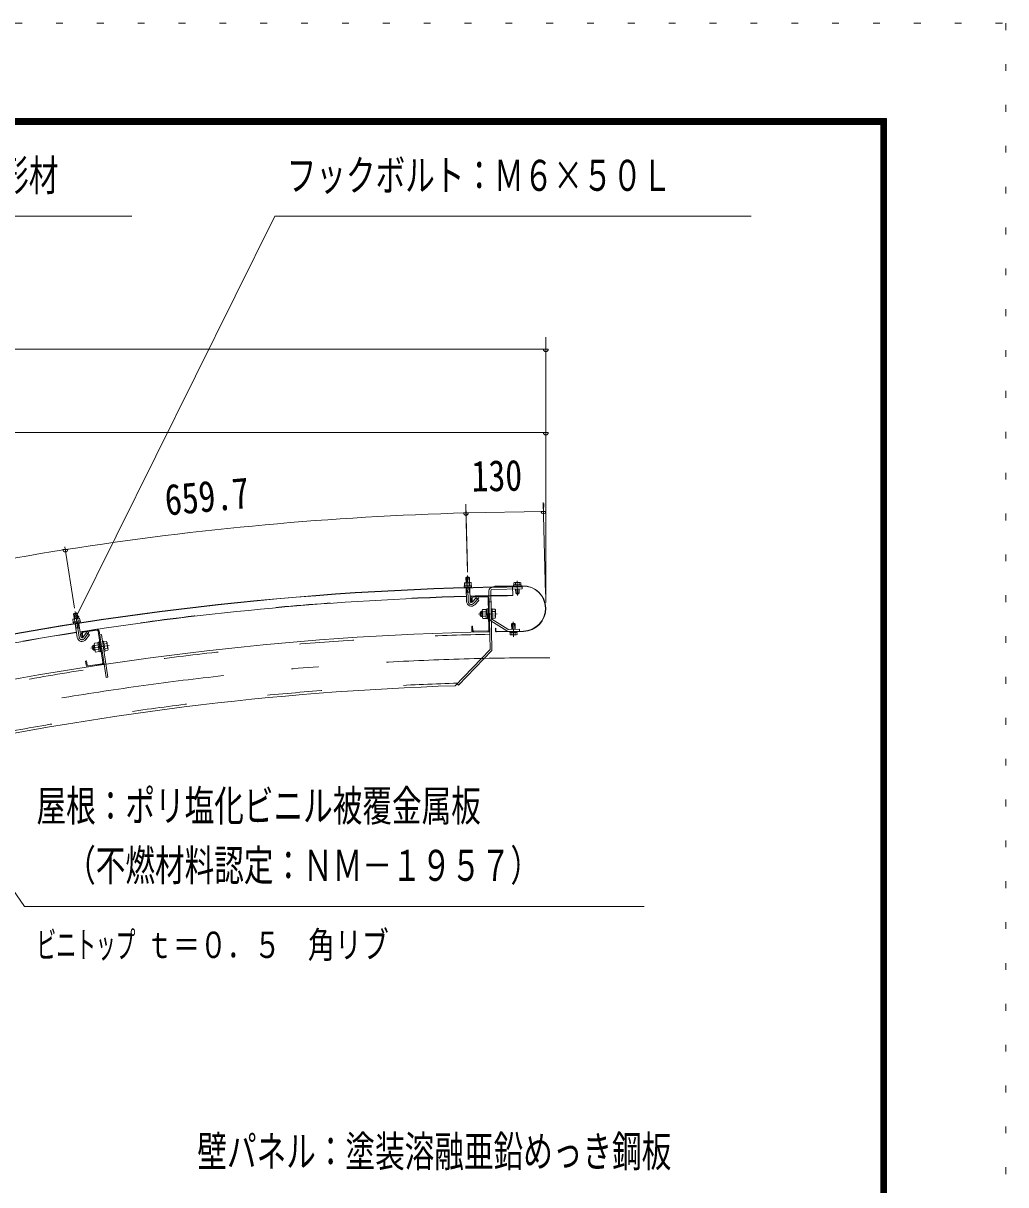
# Model space of a CAD drawing. Units: millimetres, scale not verified. Extents: x -34086 to 34091, y -14700 to 14700.
# Drawn here: x 28318 to 34091, y 7878 to 14700 of the extents above; entities that cross this region are included whole.
import ezdxf
from ezdxf.enums import TextEntityAlignment as Align

# ---------------------------------------------------------------- set-up
doc = ezdxf.new("R2010")
doc.units = ezdxf.units.MM
doc.header["$LTSCALE"] = 80
for name, pattern in [('USER2', [10, 4, -6]), ('USER3', [24, 12, -5, 2, -5]), ('USER4', [3, 0.5, -2.5])]:
    doc.linetypes.add(name, pattern=pattern)
for name, color, linetype, lineweight in [('0-6_2-02BOLD', 7, 'Continuous', 18), ('0-7_2-12HIDDEN', 3, 'USER2', 18), ('0-8_2-22CENTER', 3, 'USER3', 18), ('0-9_2-42THIN', 4, 'Continuous', 18), ('0-A_2-52DIM', 3, 'Continuous', 18), ('0-C_F-F1PAPER', 5, 'Continuous', 18), ('0-D_F-E_J_ADD', 5, 'USER4', 18)]:
    doc.layers.add(name, color=color, linetype=linetype, lineweight=lineweight)
doc.styles.add('ＭＳ ゴシック', font='')
doc.styles.get('ＭＳ ゴシック').set_extended_font_data('MS Gothic')

msp = doc.modelspace()

# ---------------------------------------------------------------- linework, layer by layer
at = {"layer": '0-6_2-02BOLD'}
for p, q in [((30952.3, 11396.89), (30908.56, 11395.71)), ((30908.56, 11395.71), (30908.7, 11390.46)), ((30918.7, 11442.02), (30939.69, 11442.59)), ((30919.9, 11411.76), (30920.32, 11396.03)), ((30940.46, 11414.07), (30939.69, 11442.59)), ((30940.1, 11412.3), (30940.53, 11396.57)), ((30947.1, 11414.25), (30950.21, 11412.57)), ((30950.21, 11412.57), (30950.63, 11396.84)), ((30952.3, 11396.89), (30952.43, 11391.64)), ((31088.11, 11392.87), (31251.52, 11396.14)), ((31251.56, 11394.39), (31088.14, 11391.12)), ((31199.1, 11400.69), (31242.84, 11401.57)), ((31199.1, 11400.69), (31199.2, 11395.09)), ((31203.54, 11414.78), (31200.52, 11412.96)), ((31200.52, 11412.96), (31200.76, 11400.73)), ((31210.73, 11387.97), (31210.61, 11393.57)), ((31210.62, 11413.16), (31210.86, 11400.93)), ((31230.82, 11413.56), (31231.07, 11401.33)), ((31231.72, 11388.39), (31231.61, 11393.99)), ((31242.84, 11401.57), (31242.95, 11395.97)), ((30952.43, 11391.64), (30908.7, 11390.46)), ((30910.37, 11390.51), (30910.52, 11384.91)), ((30950.92, 11386), (30910.52, 11384.91)), ((30922.43, 11302.87), (30920.27, 11383.42)), ((30941.95, 11358.19), (30920.96, 11357.62)), ((30943.42, 11303.43), (30941.26, 11383.98)), ((30950.77, 11391.6), (30950.92, 11386)), ((31043.04, 11335.61), (30960.46, 11333.95)), ((31043.15, 11330.01), (30960.57, 11328.36)), ((31053.62, 11366.62), (31060.54, 11020.89)), ((31064.81, 11366.85), (31071.83, 11016.48)), ((31071.68, 11373.99), (31249.44, 11377.54)), ((31088.11, 11392.87), (31088.14, 11391.12)), ((31193.17, 11390.58), (31193.81, 11338.08)), ((31211.45, 11351.93), (31210.95, 11376.77)), ((31211.45, 11351.93), (31232.44, 11352.35)), ((31211.45, 11351.93), (31215.02, 11348.5)), ((31229.01, 11348.78), (31215.02, 11348.5)), ((31229.01, 11348.78), (31232.44, 11352.35)), ((31232.44, 11352.35), (31231.94, 11377.2)), ((30949.48, 11322.53), (30949.96, 11298.74)), ((30955.56, 11298.85), (30949.96, 11298.74)), ((30955.08, 11322.65), (30955.56, 11298.85)), ((30970.75, 11284.35), (30994.82, 11309.75)), ((31044.59, 11257.92), (31037.59, 11257.78)), ((31037.59, 11257.78), (31038.69, 11203.19)), ((31044.54, 11260.38), (31050.15, 11260.48)), ((31048.86, 11324.52), (31052.61, 11136.96)), ((31054.94, 11300.84), (31066.13, 11301.07)), ((31072.54, 11260.94), (31066.94, 11260.82)), ((31072.54, 11260.94), (31073.73, 11201.44)), ((31089.41, 11257.79), (31072.61, 11257.45)), ((31091.94, 11253.62), (31089.41, 11257.79)), ((28611.76, 11200.53), (28609.01, 11198.31)), ((28609.01, 11198.31), (28611.45, 11182.76)), ((28653.02, 11189.29), (28609.8, 11182.5)), ((28645.64, 11205.84), (28611.76, 11200.53)), ((28613.91, 11229.73), (28616.82, 11233.73)), ((28613.91, 11229.73), (28634.65, 11232.99)), ((28618.33, 11201.56), (28613.91, 11229.73)), ((28616.82, 11233.73), (28630.65, 11235.9)), ((28618.99, 11199.87), (28621.43, 11184.33)), ((28630.65, 11235.9), (28634.65, 11232.99)), ((28639.07, 11204.81), (28634.65, 11232.99)), ((28638.95, 11203.01), (28641.39, 11187.47)), ((28653.02, 11189.29), (28653.84, 11184.1)), ((31008.12, 11243.89), (31002.98, 11238.54)), ((31003.32, 11221.04), (31002.98, 11238.54)), ((31003.32, 11221.04), (31008.68, 11215.9)), ((31008.12, 11243.89), (31015.12, 11244.03)), ((31008.12, 11243.89), (31008.68, 11215.9)), ((31008.68, 11215.9), (31015.67, 11216.04)), ((31014.95, 11252.08), (31015.84, 11207.99)), ((31017.57, 11243.21), (31037.88, 11243.62)), ((31018.09, 11216.95), (31038.4, 11217.36)), ((31045.14, 11230.63), (31038, 11237.49)), ((31038.14, 11230.49), (31045.28, 11223.63)), ((31045.69, 11203.33), (31038.69, 11203.19)), ((31158.77, 11130.94), (31065.25, 11190.62)), ((31073.73, 11201.44), (31068.13, 11201.34)), ((31164.79, 11140.38), (31071.27, 11200.06)), ((31089.68, 11244.66), (31072.87, 11244.32)), ((31090.2, 11218.39), (31073.39, 11218.06)), ((28609.8, 11182.5), (28610.61, 11177.32)), ((28653.84, 11184.1), (28610.61, 11177.32)), ((28612.27, 11177.58), (28613.13, 11172.04)), ((28653.06, 11178.31), (28613.13, 11172.04)), ((28635.49, 11092.22), (28622.99, 11171.82)), ((28647.74, 11149.58), (28626.99, 11146.33)), ((28656.24, 11095.47), (28643.74, 11175.08)), ((28652.19, 11183.84), (28653.06, 11178.31)), ((28668.81, 11092.42), (28689.42, 11120.71)), ((28750.89, 11140.18), (28669.2, 11127.93)), ((28751.72, 11134.64), (28670.03, 11122.39)), ((28689.42, 11120.71), (28706.4, 11108.34)), ((28758.08, 11129.93), (28785.91, 10944.41)), ((28763.63, 11130.77), (28804.53, 10858.01)), ((30958.36, 11158.88), (30958.83, 11135.08)), ((31047.13, 11131.25), (30964.54, 11129.59)), ((31047.24, 11125.65), (30964.65, 11123.99)), ((31094.79, 11145.86), (31093.04, 11145.82)), ((31093.04, 11145.82), (31093.36, 11130.08)), ((31094.79, 11145.86), (31095.11, 11130.11)), ((31256.85, 11129.84), (31098.68, 11126.68)), ((31256.88, 11128.1), (31098.71, 11124.93)), ((31178.6, 11108.69), (31178.35, 11120.92)), ((31190.51, 11173.67), (31187.08, 11170.1)), ((31208.07, 11170.52), (31187.08, 11170.1)), ((31187.08, 11170.1), (31187.69, 11139.66)), ((31188.7, 11108.89), (31188.45, 11121.12)), ((31190.51, 11173.67), (31204.5, 11173.95)), ((31208.07, 11170.52), (31204.5, 11173.95)), ((31208.08, 11170.52), (31208.68, 11140.08)), ((31208.9, 11109.3), (31208.66, 11121.53)), ((31220.43, 11121.76), (31220.31, 11127.36)), ((28659.78, 11115.19), (28663.32, 11091.65)), ((28668.86, 11092.48), (28663.32, 11091.65)), ((28665.32, 11116.02), (28668.86, 11092.48)), ((28685.78, 11080.05), (28706.4, 11108.34)), ((28733.77, 11053.73), (28735.55, 11058.27)), ((28735.55, 11058.27), (28755.64, 11061.28)), ((28762.41, 11063.34), (28755.49, 11062.3)), ((28755.49, 11062.3), (28763.59, 11008.3)), ((28762.05, 11065.76), (28767.59, 11066.59)), ((28767.16, 11107.22), (28778.23, 11108.89)), ((28778.23, 11108.89), (28815.6, 10859.68)), ((28789.74, 11069.92), (28784.2, 11069.08)), ((28789.74, 11069.92), (28798.56, 11011.07)), ((28806.88, 11068.97), (28790.25, 11066.47)), ((28808.83, 11055.98), (28792.2, 11053.48)), ((28809.92, 11065.15), (28806.88, 11068.97)), ((28809.92, 11065.15), (28816.46, 11021.54)), ((31181.69, 11106.98), (31178.6, 11108.69)), ((31215.98, 11107.67), (31181.69, 11106.98)), ((28728.04, 11044.73), (28723.63, 11038.77)), ((28726.22, 11021.46), (28723.63, 11038.77)), ((28726.22, 11021.46), (28732.2, 11017.04)), ((28728.04, 11044.73), (28734.96, 11045.77)), ((28728.04, 11044.73), (28732.2, 11017.04)), ((28732.2, 11017.04), (28739.11, 11018.08)), ((28737.5, 11045.28), (28757.59, 11048.3)), ((28741.4, 11019.3), (28761.48, 11022.31)), ((28766.46, 11036.34), (28758.5, 11042.23)), ((28759.54, 11035.3), (28767.5, 11029.42)), ((28770.51, 11009.34), (28763.59, 11008.3)), ((28798.56, 11011.07), (28793.03, 11010.24)), ((28812.73, 11030), (28796.1, 11027.5)), ((30856.64, 10808.68), (31060.54, 11020.89)), ((30874.62, 10811.22), (31071.83, 11016.48)), ((28689.62, 10954.03), (28684.08, 10953.21)), ((28684.08, 10953.21), (28687.61, 10929.66)), ((28689.62, 10954.03), (28693.15, 10930.5)), ((28781.2, 10938.04), (28699.52, 10925.79)), ((28782.03, 10932.5), (28700.34, 10920.25)), ((28815.6, 10859.68), (28804.53, 10858.01)), ((30866.55, 10818.98), (30874.62, 10811.22))]:
    msp.add_line(p, q, dxfattribs=at)
for points in [[(30947.1, 11414.25), (30912.81, 11413.33), (30909.81, 11411.49), (30910.23, 11395.75)], [(30919.46, 11413.51), (30918.7, 11442.02), (30922.1, 11445.61), (30936.1, 11445.99), (30939.69, 11442.59)], [(31203.54, 11414.78), (31237.83, 11415.47), (31240.93, 11413.76), (31241.17, 11401.54)], [(31071.45, 11385.19), (31249.21, 11388.74), (31249.44, 11377.54)], [(30955.5, 11298.79), (30979.58, 11324.2), (30994.82, 11309.75)], [(31044.54, 11260.38), (31045.74, 11200.88), (31051.33, 11201)], [(28645.64, 11205.84), (28648.94, 11204.57), (28651.38, 11189.03)], [(31014.95, 11252.08), (31017.31, 11256.34), (31037.61, 11256.75)], [(31015.84, 11207.99), (31018.35, 11203.81), (31038.66, 11204.22)], [(31091.94, 11253.62), (31092.82, 11209.53), (31090.47, 11205.26), (31073.66, 11204.93)], [(30958.36, 11158.88), (30952.76, 11158.77), (30953.23, 11134.97)], [(31168.7, 11139.28), (31233.18, 11140.57), (31233.4, 11129.37)], [(31220.43, 11121.76), (31176.69, 11120.89), (31176.57, 11126.49)], [(31215.98, 11107.67), (31219.01, 11109.5), (31218.76, 11121.73)], [(28733.77, 11053.73), (28740.31, 11010.12), (28743.35, 11006.31), (28763.43, 11009.32)], [(28762.05, 11065.76), (28770.87, 11006.92), (28776.41, 11007.75)], [(28816.46, 11021.54), (28814.67, 11017.01), (28798.05, 11014.52)]]:
    msp.add_lwpolyline(points, dxfattribs=at)
for centre, radius, start, end in [((30915.03, 11405.28), 8.11, 52.99149, 91.53772), ((30930.76, 11384.02), 29.79, 71.70639, 111.36684), ((30945.33, 11406.09), 8.11, 91.53772, 130.06915), ((31205.69, 11406.71), 8.11, 52.61456, 91.146), ((31221.28, 11385.35), 29.79, 71.31689, 110.97733), ((31236, 11407.32), 8.11, 91.146, 129.69225), ((31254.2, 11262.12), 134.05, 271.146, 91.146), ((31254.2, 11262.12), 132.3, 271.146, 91.146), ((31411.55, -6526.52), 17918.42, 90.69833, 114.33472), ((31411.55, -6526.52), 17916.67, 90.69833, 114.33472), ((31411.55, -6526.52), 17865.92, 91.57138, 98.8867), ((31411.55, -6526.52), 17865.92, 90.69833, 91.50403), ((30960.68, 11322.76), 11.2, 91.146, 181.146), ((30960.68, 11322.76), 5.6, 91.146, 181.146), ((31043.26, 11324.41), 11.2, 1.146, 91.146), ((31043.26, 11324.41), 5.6, 1.146, 91.146), ((31071.82, 11366.99), 18.2, 91.146, 181.146), ((31071.82, 11366.99), 7, 91.146, 181.146), ((30950.42, 11303.61), 28, 181.51164, 316.53772), ((30950.42, 11303.61), 7, 181.48558, 316.53772), ((28614.98, 11192.83), 8.11, 60.37416, 98.92039), ((28633.32, 11173.76), 29.79, 79.08907, 118.74951), ((28644.93, 11197.52), 8.11, 98.92039, 137.45183), ((31025.06, 11249.93), 10.07, 181.146, 221.87283), ((31052, 11230.77), 36.61, 160.12059, 202.17142), ((31025.86, 11210.54), 10.07, 140.41917, 181.146), ((31075.04, 11205.96), 18.2, 181.146, 237.45593), ((31075.04, 11205.96), 7, 181.146, 237.45593), ((31081.92, 11251.07), 10.07, 320.41917, 1.146), ((31055.78, 11230.84), 36.61, 340.12061, 22.17142), ((31082.71, 11211.67), 10.07, 1.146, 41.87283), ((31411.55, -6526.52), 17655.92, 91.146, 114.19534), ((31411.55, -6526.52), 17865.92, 98.95406, 106.26938), ((28670.86, 11116.86), 11.2, 98.52867, 188.52867), ((28670.86, 11116.86), 5.6, 98.52867, 188.52867), ((28752.55, 11129.1), 11.2, 8.52867, 98.52867), ((28752.55, 11129.1), 5.6, 8.52867, 98.52867), ((30964.43, 11135.19), 11.2, 181.146, 271.146), ((30964.43, 11135.19), 5.6, 181.146, 271.146), ((31047.02, 11136.85), 5.6, 271.146, 1.146), ((31047.02, 11136.85), 11.2, 271.146, 1.146), ((31098.61, 11130.18), 5.25, 181.146, 271.146), ((31098.61, 11130.18), 3.5, 181.146, 271.146), ((31168.56, 11146.28), 18.2, 237.45593, 271.146), ((31168.56, 11146.28), 7, 237.45593, 271.146), ((28663.15, 11096.54), 28, 188.89432, 323.92039), ((28663.15, 11096.54), 7, 188.86824, 323.92039), ((28800.31, 11061.34), 10.07, 327.80185, 8.52867), ((28776.98, 11037.92), 36.61, 347.50327, 29.55408), ((31183.53, 11115.13), 8.11, 271.146, 309.69225), ((31198.24, 11137.11), 29.79, 251.31689, 290.97733), ((31213.83, 11115.74), 8.11, 232.61456, 271.146), ((28744.07, 11052.91), 10.07, 188.52867, 229.25551), ((28773.24, 11037.36), 36.61, 167.50327, 209.55408), ((28749.92, 11013.94), 10.07, 147.80185, 188.52867), ((28806.16, 11022.37), 10.07, 8.52867, 49.25551), ((28698.68, 10931.33), 11.2, 188.52867, 278.52867), ((28698.68, 10931.33), 5.6, 188.52867, 278.52867), ((28780.38, 10943.58), 5.6, 278.52867, 8.52867), ((28780.38, 10943.58), 11.2, 278.52867, 8.52867), ((31411.55, -6526.52), 17344.08, 91.83345, 112.94801)]:
    msp.add_arc(centre, radius, start, end, dxfattribs=at)
at = {"layer": '0-7_2-12HIDDEN'}
for radius, start, end in [(17867.67, 91.57138, 98.8867), (17867.67, 90.69833, 91.50404), (17867.67, 98.95406, 106.26938), (17641.22, 91.146, 114.19611), (17358.77, 91.78378, 112.98013)]:
    msp.add_arc((31411.55, -6526.52), radius, start, end, dxfattribs=at)
at = {"layer": '0-8_2-22CENTER'}
for p, q in [((30928.84, 11455.43), (30932.93, 11303.14)), ((31220.48, 11425.63), (31222.22, 11338.14)), ((30994.42, 11324.6), (30963.12, 11291.57)), ((28622.24, 11244.33), (28645.86, 11093.83)), ((31102.88, 11231.78), (30992.65, 11229.58)), ((28704.09, 11123.02), (28677.29, 11086.24)), ((31199.05, 11096.83), (31197.3, 11184.31)), ((28714.54, 11028.56), (28823.57, 11044.91))]:
    msp.add_line(p, q, dxfattribs=at)
for centre, radius, start, end in [((30950.42, 11303.61), 17.5, 181.5377, 316.5377), ((28663.15, 11096.54), 17.5, 188.92038, 323.92038), ((31411.55, -6526.52), 17500, 90, 114.75879)]:
    msp.add_arc(centre, radius, start, end, dxfattribs=at)
at = {"layer": '0-9_2-42THIN'}
for p, q in [((30922.26, 11413.59), (30921.42, 11444.89)), ((30937.66, 11413.99), (30936.82, 11445.31)), ((31213.41, 11393.63), (31213.53, 11388.03)), ((31228.81, 11393.93), (31228.92, 11388.34)), ((30921.09, 11352.77), (30923.76, 11357.7)), ((30923.76, 11357.7), (30923.07, 11383.49)), ((31213.75, 11376.83), (31214.3, 11349.19)), ((31229.15, 11377.14), (31229.7, 11349.5)), ((28621.09, 11201.99), (28616.23, 11232.94)), ((28636.31, 11204.38), (28631.45, 11235.32)), ((31015.18, 11240.53), (31004.69, 11240.32)), ((31015.61, 11219.54), (31005.11, 11219.33)), ((28629.76, 11146.76), (28625.76, 11172.25)), ((28627.75, 11141.53), (28629.76, 11146.76)), ((31190.49, 11139.72), (31189.82, 11172.96)), ((31205.89, 11140.03), (31205.22, 11173.27)), ((28735.48, 11042.31), (28725.1, 11040.76)), ((28738.59, 11021.55), (28728.21, 11019.99))]:
    msp.add_line(p, q, dxfattribs=at)
for points in [[(30942.09, 11353.34), (30939.16, 11358.11), (30938.46, 11383.91)], [(28648.5, 11144.79), (28644.98, 11149.15), (28640.98, 11174.64)]]:
    msp.add_lwpolyline(points, dxfattribs=at)
at = {"layer": '0-A_2-52DIM'}
for p, q in [((28955.75, 13565.9), (26365.75, 13565.9)), ((29795.75, 13565.9), (28629.88, 11216.94)), ((32595.74, 13565.9), (29795.75, 13565.9)), ((31388.25, 11297.12), (31388.25, 12855.45)), ((31388.25, 12785.45), (16443.25, 12785.45)), ((31402.25, 12785.45), (31374.25, 12785.45)), ((16443.25, 12295.45), (31388.25, 12295.45)), ((31402.25, 12295.45), (31374.25, 12295.45)), ((30927.81, 11499.87), (30917.91, 11876.02)), ((31386.59, 11346.56), (31373.44, 11885.14)), ((31374.49, 11832.65), (31375.94, 11878.94)), ((30932.96, 11823.53), (30904.96, 11823.53)), ((30918.52, 11840.02), (30928.29, 11475.94)), ((30918.96, 11823.53), (31374.49, 11832.65)), ((31388.49, 11832.65), (31360.49, 11832.65)), ((28579.14, 11608.12), (28551.14, 11608.12)), ((28619.06, 11264.6), (28562.58, 11624.41)), ((28643.88, 11216.94), (28615.88, 11216.94)), ((28325.75, 9512.9), (27359.1, 10904.41)), ((28325.75, 9512.9), (31965.75, 9512.9))]:
    msp.add_line(p, q, dxfattribs=at)
for centre, radius, start, end in [((31388.25, 12785.45), 14, 180, 0), ((31388.25, 12295.45), 14, 180, 0), ((31411.58, -6526.63), 18356.77, 91.53778, 98.92041), ((30918.96, 11823.53), 14, 180, 0), ((31374.49, 11832.65), 14, 180, 0), ((31411.59, -6526.64), 18356.79, 98.92041, 106.30302), ((28565.14, 11608.12), 14, 180, 0), ((28629.88, 11216.94), 14, 180, 0)]:
    msp.add_arc(centre, radius, start, end, dxfattribs=at)
at = {"layer": '0-C_F-F1PAPER'}
for p, q in [((-6789.13, 14140), (33390.86, 14140)), ((-6785.63, 14136.5), (33387.36, 14136.5)), ((-6782.13, 14133), (33383.86, 14133)), ((-6778.63, 14129.5), (33380.36, 14129.5)), ((-6775.13, 14126), (33376.86, 14126)), ((33376.86, -13986), (33376.86, 14126)), ((33383.86, -13993), (33383.86, 14133)), ((33390.86, -14000), (33390.86, 14140)), ((-6771.63, 14122.5), (33373.36, 14122.5)), ((-6768.13, 14119), (33369.86, 14119)), ((-6764.63, 14115.5), (33366.37, 14115.5)), ((-6761.13, 14112), (33362.86, 14112)), ((-6757.63, 14108.5), (33359.36, 14108.5)), ((-6754.13, 14105), (33355.86, 14105)), ((33355.86, -13965), (33355.86, 14105)), ((33369.86, -13979), (33369.86, 14119))]:
    msp.add_line(p, q, dxfattribs=at)
for points in [[(-6785.63, -13996.5), (33387.36, -13996.5), (33387.36, 14136.5)], [(-6778.63, -13989.5), (33380.36, -13989.5), (33380.36, 14129.5)], [(-6771.63, -13982.5), (33373.36, -13982.5), (33373.36, 14122.5)], [(-6764.63, -13975.5), (33366.37, -13975.5), (33366.37, 14115.5)], [(-6761.13, -13972), (33362.86, -13972), (33362.86, 14112)], [(-6757.63, -13968.5), (33359.36, -13968.5), (33359.36, 14108.5)]]:
    msp.add_lwpolyline(points, dxfattribs=at)
at = {"layer": '0-D_F-E_J_ADD'}
msp.add_line((34090.87, 14700), (34090.87, -14700), dxfattribs=at)
msp.add_lwpolyline([(-7489.13, -14700), (-7489.13, 14700), (34090.87, 14700)], dxfattribs=at)

# ---------------------------------------------------------------- texts
at = {"layer": '0-A_2-52DIM', "color": 7, "style": 'ＭＳ ゴシック'}
for s, height, width, p in [('側化粧：アルミニウム形材', 182.3, 0.7, (26435.75, 13660.78)), ('フックボルト：Ｍ６×５０Ｌ', 182.3, 0.7, (29865.75, 13660.78)), ('屋根：ポリ塩化ビニル被覆金属板', 182.3, 0.7, (28395.75, 9957.77)), ('\u3000（不燃材料認定：ＮＭ－１９５７）', 182.3, 0.7, (28395.75, 9607.78)), ('ビニトップ ', 155, 0.55, (28395.75, 9162.9)), ('ｔ＝０．５\u3000角リブ', 155, 0.75, (29038.74, 9162.9)), ('壁パネル：塗装溶融亜鉛めっき鋼板', 182.3, 0.7, (29340.75, 7927.78))]:
    msp.add_text(s, height=height, dxfattribs=dict(at, width=width)).set_placement(p, align=Align.BOTTOM_LEFT)
at = {"layer": '0-A_2-52DIM', "color": 7, "style": 'ＭＳ ゴシック', "width": 0.8}
for s, rotation, p in [('130', 1.146, (30954.39, 11894.26)), ('659.7', 5.229, (29163.24, 11753.81))]:
    msp.add_text(s, height=182.3, rotation=rotation, dxfattribs=at).set_placement(p, align=Align.BOTTOM_LEFT)

doc.saveas('drawing.dxf')
